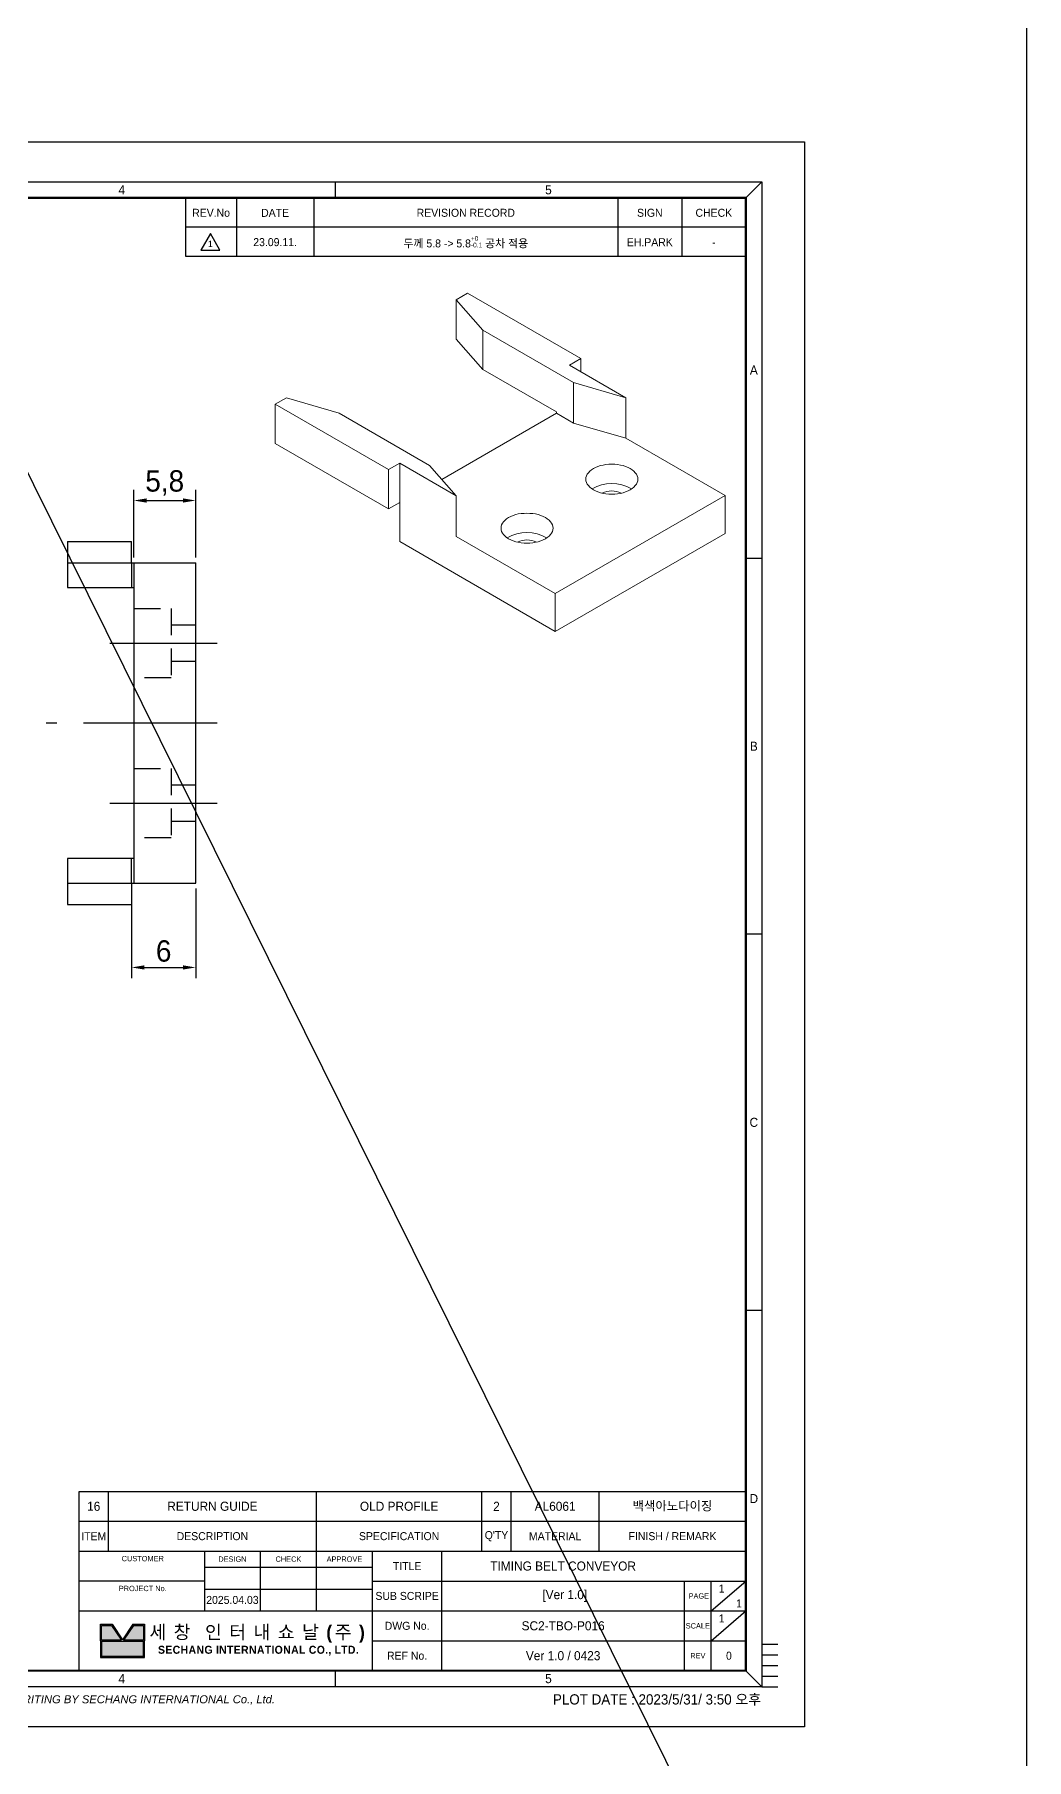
# Model space of a CAD drawing. Header units: inches. Extents: x 0 to 23821, y 0 to 11279.
# Drawn here: x 23351.8 to 23444.8, y 1916 to 2077.7 of the extents above; entities that cross this region are included whole.
import ezdxf
from ezdxf.enums import TextEntityAlignment as Align

# ---------------------------------------------------------------- set-up
doc = ezdxf.new("R2010")
doc.units = ezdxf.units.IN
doc.header["$LTSCALE"] = 10
doc.header["$MEASUREMENT"] = 0
for name, pattern in [('CENTER', [2, 1.25, -0.25, 0.25, -0.25]), ('HIDDEN', [0.375, 0.25, -0.125]), ('PHANTOM', [2.5, 1.25, -0.25, 0.25, -0.25, 0.25, -0.25])]:
    doc.linetypes.add(name, pattern=pattern)
doc.layers.get('Defpoints').update_dxf_attribs({"color": 8})
for name, color, linetype in [('11', 1, 'CENTER'), ('22', 2, 'HIDDEN'), ('66', 6, 'PHANTOM'), ('T', 3, 'Continuous'), ('V', 1, 'Continuous')]:
    doc.layers.add(name, color=color, linetype=linetype)
doc.styles.add('SCI', font='')
doc.styles.get('SCI').set_extended_font_data('Gulim')
doc.dimstyles.new('SCH', dxfattribs={"dimtxt": 2.5, "dimasz": 2, "dimexe": 1.25, "dimexo": 0.625, "dimtad": 1, "dimdec": 8, "dimtxsty": 'SCI', "dimcen": 2.5, "dimclrd": 4, "dimclre": 4, "dimclrt": 7, "dimadec": 8, "dimazin": 2, "dimtfac": 1, "dimtdec": 8, "dimtmove": 0, "dimatfit": 3, "dimfxl": 1, "dimarcsym": 0})

# ---------------------------------------------------------------- blocks, each defined once
blk = doc.blocks.new('A$C5b8731fd')
for p, q in [((0, 0), (-2.25, -3.9)), ((2.25, -3.9), (0, 0)), ((-2.25, -3.9), (2.25, -3.9))]:
    blk.add_line(p, q)
blk = doc.blocks.new('SECHANG TITLE')
h = blk.add_hatch(color=162)
h.dxf.hatch_style = 1
h.paths.add_polyline_path([(6.08, -25.11), (4.21, -25.11), (4.21, -27.9), (7.94, -27.9)])
h.paths.add_polyline_path([(12.06, -25.11), (10.19, -25.11), (8.33, -27.9), (12.06, -27.9)])
h.paths.add_polyline_path([(12.06, -28.1), (4.21, -28.1), (4.21, -30.89), (12.06, -30.89)])
at = {"color": 3}
for p, q in [((125, 0), (125, -33.6)), ((0, -5.6), (125, -5.6)), ((0, -33.6), (0, -5.6)), ((5.5, -11.2), (5.5, -5.6)), ((44.5, -22.4), (44.5, -5.6)), ((75.5, -11.2), (75.5, -5.6)), ((81, -11.2), (81, -5.6)), ((97.5, -11.2), (97.5, -5.6)), ((0, -11.2), (125, -11.2)), ((23.5, -11.2), (23.5, -22.4)), ((34, -22.4), (34, -11.2)), ((55, -33.6), (55, -11.2)), ((68, -33.6), (68, -11.2)), ((23.5, -14.2), (55, -14.2)), ((23.5, -16.8), (0, -16.8)), ((23.5, -18.3), (55, -18.3)), ((55, -16.8), (125, -16.8)), ((113.5, -33.6), (113.5, -16.8)), ((118.5, -22.4), (125, -16.8)), ((118.5, -33.6), (118.5, -16.8)), ((0, -22.4), (125, -22.4)), ((118.5, -28), (125, -22.4)), ((55, -28), (125, -28)), ((0, -33.6), (125, -33.6))]:
    blk.add_line(p, q, dxfattribs=at)
for p, q in [((4, -28), (4, -24.9)), ((4, -24.9), (6.19, -24.9)), ((4.21, -27.9), (4.21, -25.11)), ((4.21, -25.11), (6.08, -25.11)), ((6.08, -25.11), (7.94, -27.9)), ((6.19, -24.9), (8.13, -27.81)), ((10.08, -24.9), (8.13, -27.81)), ((10.19, -25.11), (8.33, -27.9)), ((10.08, -24.9), (12.27, -24.9)), ((10.19, -25.11), (12.06, -25.11)), ((12.06, -25.11), (12.06, -27.9)), ((12.27, -24.9), (12.27, -28)), ((4, -28), (4, -31.1)), ((7.94, -27.9), (4.21, -27.9)), ((12.06, -28.1), (4.21, -28.1)), ((4.21, -28.1), (4.21, -30.89)), ((12.06, -27.9), (8.33, -27.9)), ((12.06, -30.89), (12.06, -28.1)), ((12.27, -31.1), (12.27, -28)), ((4, -31.1), (12.27, -31.1)), ((4.21, -30.89), (12.06, -30.89))]:
    blk.add_line(p, q)
at = {"attachment_point": 5, "style": 'SCI'}
for s, insert, char_height, width in [('ITEM', (2.75, -8.4), 1.5, 5.5), ('DESCRIPTION', (25, -8.4), 1.5, 39), ('SPECIFICATION', (60, -8.4), 1.5, 31), ("Q'TY", (78.25, -8.4), 1.5, 5.5), ('MATERIAL', (89.25, -8.4), 1.5, 16.5), ('FINISH / REMARK', (111.25, -8.4), 1.5, 27.5), (' CUSTOMER', (11.75, -12.6), 1, 23.5), ('DESIGN', (28.75, -12.7), 1, 10.5), ('CHECK', (39.25, -12.7), 1, 10.5), ('APPROVE', (49.75, -12.7), 1, 10.5), ('TITLE', (61.5, -14), 1.5, 13), (' PROJECT No.', (11.75, -18.2), 1, 23.5), ('SUB SCRIPE', (61.5, -19.6), 1.5, 13), (' PAGE', (116, -19.6), 1, 5), ('{\\fGulim|b1|i0|c129|p50;\\T1.45;세창 인터내쇼날(주)}', (33.63, -26.75), 2.5, 38.7333), ('DWG No.', (61.5, -25.2), 1.5, 13), ('SCALE', (116, -25.2), 1, 5), ('{\\fGulim|b1|i0|c129|p50;\\T1.05;SECHANG INTERNATIONAL CO., LTD.}', (33.63, -29.85), 1.5, 38.7333), ('REF No.', (61.5, -30.8), 1.5, 13), ('REV', (116, -30.8), 1, 5)]:
    blk.add_mtext(s, dxfattribs=dict(at, insert=insert, char_height=char_height, width=width))
blk = doc.blocks.new('SECHANG REV')
at = {"color": 7}
blk.add_line((-52.5, 0), (-52.5, 5.5), dxfattribs=at)
at = {"color": 3}
for p, q in [((-43, 5.5), (-43, 0)), ((-28.5, 5.5), (-28.5, 0)), ((28.5, 5.5), (28.5, 0)), ((40.5, 5.5), (40.5, 0)), ((52.5, 5.5), (52.5, 0))]:
    blk.add_line(p, q, dxfattribs=at)
blk.add_line((52.5, 0), (-52.5, 0))
blk = doc.blocks.new('SECHANG A3')
at = {"color": 2}
for p, q in [((122, 289.5), (122, 286.5)), ((202, 289.5), (199, 286.5)), ((122, 10.5), (122, 7.5)), ((199, 10.5), (202, 7.5))]:
    blk.add_line(p, q, dxfattribs=at)
at = {"color": 3}
blk.add_line((94, 286.5), (199, 286.5), dxfattribs=at)
for p, q in [((199, 219), (202, 219)), ((202, 148.5), (199, 148.5)), ((202, 78), (199, 78)), ((202, 15.5), (205, 15.5))]:
    blk.add_line(p, q)
at = {"color": 1}
blk.add_lwpolyline([(-210, 297), (210, 297), (210, 0), (-210, 0)], close=True, dxfattribs=at)
at = {"color": 2}
blk.add_lwpolyline([(-198, 289.5), (202, 289.5), (202, 7.5), (-198, 7.5)], close=True, dxfattribs=at)
at = {"const_width": 0.4}
blk.add_lwpolyline([(-195, 286.5), (199, 286.5), (199, 10.5), (-195, 10.5)], close=True, dxfattribs=at)
at = {"layer": '11', "ltscale": 5}
blk.add_line((202, 11.5), (205, 11.5), dxfattribs=at)
at = {"layer": '22', "ltscale": 5}
blk.add_line((202, 13.5), (205, 13.5), dxfattribs=at)
at = {"layer": '66', "ltscale": 3}
blk.add_line((202, 9.5), (205, 9.5), dxfattribs=at)
at = {"layer": 'T'}
blk.add_line((202, 7.5), (205, 7.5), dxfattribs=at)
for name, p in [('SECHANG REV', (146.5, 281)), ('SECHANG TITLE', (74, 44.1))]:
    blk.add_blockref(name, p)
at = {"linetype": 'Continuous', "style": 'SCI'}
blk.add_text('PLOT DATE : 2023/5/31/ 3:50 오후', height=1.92, dxfattribs=at).set_placement((201.86, 4.16), align=Align.RIGHT)
at = {"color": 2, "style": 'SCI'}
for s, insert, char_height, width, attachment_point in [('4', (82, 288), 1.7, 80, 5), ('5', (162, 288), 1.7, 80, 5), ('A', (200.5, 254.25), 1.7, 3, 5), ('B', (200.5, 183.75), 1.7, 3, 5), ('C', (200.5, 113.25), 1.7, 3, 5), ('D', (200.5, 42.75), 1.7, 3, 5), ('TIMING BELT CONVEYOR', (164.75, 30.1), 1.7, 45.5, 5), ('2025.04.03', (102.75, 23.75), 1.5, 10.5, 5), ('\\pi1.42726;1', (195.75, 23.1), 1.5, 3.25, 4), ('4', (82, 9), 1.7, 80, 5), ('5', (162, 9), 1.7, 80, 5)]:
    blk.add_mtext(s, dxfattribs=dict(at, insert=insert, char_height=char_height, width=width, attachment_point=attachment_point))
at = {"char_height": 1.5, "attachment_point": 5, "style": 'SCI'}
for s, insert, width in [('REVISION RECORD', (146.5, 283.7), 57), ('SIGN', (181, 283.7), 12), ('CHECK', (193, 283.7), 12), ('REV.No', (98.75, 283.7), 9.5), ('DATE', (110.75, 283.7), 14.5)]:
    blk.add_mtext(s, dxfattribs=dict(at, insert=insert, width=width))
at = {"color": 3, "insert": (-198, 5), "char_height": 1.5, "width": 400.0238, "attachment_point": 4, "style": 'SCI'}
blk.add_mtext('{\\fArial|b0|i1|c0|p34;THIS DRAWING CONTAINS CONFIDENTIAL INFORMATION PROPRIETARY TO SECHANG INTERNATIONAL Co., Ltd.   IT MUST NOT BE REPRODUCED OR DISCLOSED TO OTHERS OR USED IN  ANY OTHER WAY IN WHOLE OR PART EXCEPT AN AUTHORIZED IN WRITING BY SECHANG INTERNATIONAL Co., Ltd.  }', dxfattribs=at)
blk = doc.blocks.new('A$C22515e4a')
at = {"color": 3}
for p, q in [((0, 0), (125, 0)), ((0, -5.6), (0, 0)), ((5.5, -5.6), (5.5, 0)), ((44.5, -5.6), (44.5, 0)), ((75.5, -5.6), (75.5, 0)), ((81, -5.6), (81, 0)), ((97.5, -5.6), (97.5, 0)), ((125, 0), (125, -5.6))]:
    blk.add_line(p, q, dxfattribs=at)
blk = doc.blocks.new('OLDA$Cfbdd1d95')
for p, q in [((-12.7, 6.2), (-17, 6.2)), ((-17, 6.2), (-17, 0.2)), ((-15, 6.2), (-15, -5.8)), ((17, 6.2), (12.7, 6.2)), ((15, 6.2), (15, -5.8)), ((17, 6.2), (17, 0.2)), ((-15, 0.2), (-17, 0.2)), ((15, 0.2), (17, 0.2)), ((-15, -5.8), (15, -5.8))]:
    blk.add_line(p, q)
at = {"ltscale": 5}
for p, q in [((-12.7, 0), (-12.7, 6.2)), ((12.7, 6.2), (12.7, 0)), ((15, 0), (-15, 0))]:
    blk.add_line(p, q, dxfattribs=at)
at = {"layer": '11'}
for p, q in [((0, -7.8), (0, 8.2)), ((-7.5, 2.25), (-7.5, -7.8)), ((-7.5, 2.25), (-7.5, -7.8)), ((7.5, 2.25), (7.5, -7.8)), ((7.5, 2.25), (7.5, -7.8))]:
    blk.add_line(p, q, dxfattribs=at)
at = {"layer": '22'}
for p, q in [((-15, 0.2), (-12.7, 0.2)), ((15, 0.2), (12.7, 0.2)), ((-10.75, -3.5), (-10.75, 0)), ((-10.75, -3.5), (-10.75, 0)), ((-4.25, 0), (-4.25, -3.5)), ((-4.25, 0), (-4.25, -3.5)), ((4.25, -3.5), (4.25, 0)), ((4.25, -3.5), (4.25, 0)), ((10.75, 0), (10.75, -3.5)), ((10.75, 0), (10.75, -3.5)), ((-4.25, -3.5), (-10.75, -3.5)), ((-4.25, -3.5), (-10.75, -3.5)), ((-9.2, -3.5), (-9.2, -5.8)), ((-9.2, -3.5), (-9.2, -5.8)), ((-5.8, -3.5), (-5.8, -5.8)), ((-5.8, -3.5), (-5.8, -5.8)), ((10.75, -3.5), (4.25, -3.5)), ((10.75, -3.5), (4.25, -3.5)), ((5.8, -3.5), (5.8, -5.8)), ((5.8, -3.5), (5.8, -5.8)), ((9.2, -3.5), (9.2, -5.8)), ((9.2, -3.5), (9.2, -5.8))]:
    blk.add_line(p, q, dxfattribs=at)
blk = doc.blocks.new('*D841')
at = {"color": 4, "lineweight": -2, "transparency": 16777216}
for p, q in [((23361.13, 2028.66), (23361.13, 2035.01)), ((23366.93, 2028.66), (23366.93, 2035.01)), ((23362.33, 2034.01), (23365.73, 2034.01))]:
    blk.add_line(p, q, dxfattribs=at)
at = {"color": 4, "transparency": 16777216}
for points in [[(23362.33, 2034.21), (23362.33, 2033.81), (23361.13, 2034.01)], [(23365.73, 2034.21), (23365.73, 2033.81), (23366.93, 2034.01)]]:
    blk.add_solid(points, dxfattribs=at)
at = {"layer": 'Defpoints', "color": 0, "transparency": 16777216}
for p in [(23366.93, 2034.01), (23361.13, 2028.16), (23366.93, 2028.16)]:
    blk.add_point(p, dxfattribs=at)
at = {"color": 7, "transparency": 16777216, "insert": (23364.03, 2035.66), "char_height": 2, "attachment_point": 5, "style": 'SCI'}
blk.add_mtext('5,8', dxfattribs=at)
blk = doc.blocks.new('*D842')
at = {"color": 4, "lineweight": -2, "transparency": 16777216}
for p, q in [((23360.93, 1997.66), (23360.93, 1989.26)), ((23366.93, 1997.66), (23366.93, 1989.26)), ((23362.13, 1990.26), (23365.73, 1990.26))]:
    blk.add_line(p, q, dxfattribs=at)
at = {"color": 4, "transparency": 16777216}
for points in [[(23362.13, 1990.46), (23362.13, 1990.06), (23360.93, 1990.26)], [(23365.73, 1990.46), (23365.73, 1990.06), (23366.93, 1990.26)]]:
    blk.add_solid(points, dxfattribs=at)
at = {"layer": 'Defpoints', "color": 0, "transparency": 16777216}
for p in [(23360.93, 1998.16), (23366.93, 1998.16), (23366.93, 1990.26)]:
    blk.add_point(p, dxfattribs=at)
at = {"color": 7, "transparency": 16777216, "insert": (23363.93, 1991.79), "char_height": 2, "attachment_point": 5, "style": 'SCI'}
blk.add_mtext('6', dxfattribs=at)
blk = doc.blocks.new('OLDA$C0bca3a6f')
at = {"color": 7, "linetype": 'Continuous', "lineweight": 15}
for p, q in [((-26.8, 91.5), (-19.7, 95.6)), ((-10.2, 72.5), (-26.8, 91.5)), ((-26.8, 67), (-26.8, 91.5)), ((51, 54.8), (-19.7, 95.6)), ((-10.2, 48), (-26.8, 67)), ((-10.2, 72.5), (46.4, 39.9)), ((-10.2, 72.5), (-10.2, 48)), ((51, 54.8), (43.9, 50.7)), ((51, 46.6), (51, 54.8)), ((35.8, 21.5), (-10.2, 48)), ((43.9, 50.7), (79.3, 30.3)), ((46.4, 14.5), (46.4, 39.9)), ((79.3, 30.3), (46.4, 39.9)), ((-139.9, 26.2), (-132.8, 30.3)), ((-69.2, -14.6), (-139.9, 26.2)), ((-139.9, 26.2), (-139.9, 1.7)), ((-132.8, 30.3), (-100, 20.7)), ((79.3, 5), (79.3, 30.3)), ((-43.4, -12), (-100, 20.7)), ((-35.8, -20.7), (35.8, 20.7)), ((35.8, 20.7), (35.8, 21.5)), ((35.8, 20.7), (46.4, 14.5)), ((79.3, 5), (46.4, 14.5)), ((-139.9, 1.7), (-69.2, -39.1)), ((141.2, -30.8), (79.3, 5)), ((-62.1, -10.6), (-69.2, -14.6)), ((-62.1, -35.1), (-62.1, -10.6)), ((-26.8, -31), (-62.1, -10.6)), ((-69.2, -39.1), (-69.2, -14.6)), ((-43.4, -12), (-26.8, -31)), ((-26.8, -31), (-26.8, -56.3)), ((35.1, -92), (141.2, -30.8)), ((141.2, -54.4), (141.2, -30.8)), ((-69.2, -39.1), (-62.1, -35.1)), ((-62.1, -59.5), (-62.1, -35.1)), ((35.1, -115.7), (-62.1, -59.5)), ((-26.8, -56.3), (35.1, -92)), ((35.1, -115.7), (141.2, -54.4)), ((35.1, -92), (35.1, -115.7))]:
    blk.add_line(p, q, dxfattribs=at)
at = {"color": 7, "linetype": 'Continuous', "lineweight": 15, "flags": 128}
for points in [[(59, -27.2), (60.3, -27.9), (61.8, -28.5), (63.4, -29), (65.1, -29.4), (66.8, -29.7), (68.6, -29.9), (70.4, -29.9), (72.3, -29.9), (74.1, -29.7), (75.8, -29.4), (77.5, -29), (79.1, -28.5), (80.6, -27.9), (81.9, -27.2), (83.2, -26.4), (84.2, -25.6), (85.1, -24.6), (85.8, -23.7), (86.3, -22.6), (86.6, -21.6), (86.7, -20.6), (86.6, -19.5), (86.3, -18.5), (85.8, -17.5), (85.1, -16.5), (84.2, -15.6), (83.2, -14.7), (81.9, -13.9), (80.6, -13.2), (79.1, -12.6), (77.5, -12.1), (75.8, -11.7), (74.1, -11.4), (72.3, -11.2), (70.4, -11.2), (68.6, -11.2), (66.8, -11.4), (65.1, -11.7), (63.4, -12.1), (61.8, -12.6), (60.3, -13.2), (59, -13.9), (57.7, -14.7), (56.7, -15.6), (55.8, -16.5), (55.1, -17.5), (54.6, -18.5), (54.3, -19.5), (54.2, -20.6), (54.3, -21.6), (54.6, -22.6), (55.1, -23.7), (55.8, -24.6), (56.7, -25.6), (57.7, -26.4), (59, -27.2)], [(5.9, -57.8), (7.3, -58.5), (8.8, -59.1), (10.4, -59.6), (12, -60), (13.8, -60.3), (15.6, -60.5), (17.4, -60.6), (19.2, -60.5), (21, -60.3), (22.8, -60), (24.5, -59.6), (26.1, -59.1), (27.5, -58.5), (28.9, -57.8), (30.1, -57), (31.2, -56.2), (32.1, -55.2), (32.8, -54.3), (33.3, -53.3), (33.6, -52.2), (33.7, -51.2), (33.6, -50.1), (33.3, -49.1), (32.8, -48.1), (32.1, -47.1), (31.2, -46.2), (30.1, -45.3), (28.9, -44.5), (27.5, -43.8), (26.1, -43.2), (24.5, -42.7), (22.8, -42.3), (21, -42), (19.2, -41.9), (17.4, -41.8), (15.6, -41.9), (13.8, -42), (12, -42.3), (10.4, -42.7), (8.8, -43.2), (7.3, -43.8), (5.9, -44.5), (4.7, -45.3), (3.7, -46.2), (2.8, -47.1), (2.1, -48.1), (1.6, -49.1), (1.3, -50.1), (1.2, -51.2), (1.3, -52.2), (1.6, -53.3), (2.1, -54.3), (2.8, -55.2), (3.7, -56.2), (4.7, -57), (5.9, -57.8)]]:
    blk.add_lwpolyline(points, dxfattribs=at)
at = {"color": 7, "linetype": 'Continuous', "lineweight": 15}
for centre, radius, start, end in [((70.4, -47.7), 24.4, 59.6397, 120.3603), ((70.4, -40.9), 13, 62.8806, 117.1194), ((17.4, -78.3), 24.4, 59.6397, 120.3603), ((17.4, -71.5), 13, 62.8806, 117.1194)]:
    blk.add_arc(centre, radius, start, end, dxfattribs=at)

msp = doc.modelspace()

# ---------------------------------------------------------------- linework, layer by layer
at = {"layer": 'V'}
msp.add_line((23172.59148302, 2396.86143695), (23444.81035429, 1847.70465967), dxfattribs=at)
msp.add_lwpolyline([(23172.59148302, 2396.86143695), (23444.81035429, 2396.86143695), (23444.81035429, 1847.70465967), (23172.59148302, 1847.70465967)], close=True, dxfattribs=at)

# ---------------------------------------------------------------- block references
for name, p, xscale, yscale, zscale in [('SECHANG A3', (23319, 1919.11632666), 0.5, 0.5, 0.5), ('SECHANG REV', (23392.25, 2056.86632666), 0.5, 0.5, 0.5), ('A$C5b8731fd', (23368.30451915, 2059.03272671), 0.3999999999999999, 0.3999999999999999, 0.3999999999999999), ('OLDA$C0bca3a6f', (23395.3712889, 2039.09348448), 0.15, 0.15, 0.15), ('A$C22515e4a', (23356, 1941.16632666), 0.5, 0.5, 0.5)]:
    msp.add_blockref(name, p, dxfattribs=dict(xscale=xscale, yscale=yscale, zscale=zscale))
at = {"rotation": 90}
msp.add_blockref('OLDA$Cfbdd1d95', (23361.12977801, 2013.15735403), dxfattribs=at)

# ---------------------------------------------------------------- texts
at = {"attachment_point": 5, "style": 'SCI'}
for s, insert, char_height, width in [('{\\fGulim|b0|i0|c129|p50;1}', (23368.30451915, 2058.05761202), 0.6, 1.8015447416), ('23.09.11.', (23374.375, 2058.21632666), 0.75, 7.25), ('두께 5.8 -> 5.8{\\H0.59x;\\C7;\\S+0^ -0.1;} 공차 적용', (23392.25, 2058.21632666), 0.75, 28.5), ('EH.PARK', (23409.5, 2058.21632666), 0.75, 6), ('-', (23415.5, 2058.21632666), 0.75, 6)]:
    msp.add_mtext(s, dxfattribs=dict(at, insert=insert, char_height=char_height, width=width))
at = {"color": 2, "style": 'SCI'}
for s, insert, char_height, width, attachment_point in [('16', (23357.375, 1939.76632666), 0.85, 2.75, 5), ('RETURN GUIDE', (23368.5, 1939.76632666), 0.85, 20.0838800859, 5), ('OLD PROFILE', (23386, 1939.76632666), 0.85, 15.5, 5), ('2', (23395.125, 1939.76632666), 0.85, 2.75, 5), ('AL6061', (23400.625, 1939.76632666), 0.85, 8.25, 5), ('백색아노다이징', (23411.625, 1939.76632666), 0.85, 13.75, 5), (' [Ver 1.0]', (23401.375, 1931.36632666), 0.85, 22.75, 5), ('\\pi0.71363;1', (23415.25, 1932.06632666), 0.75, 1.625, 4), ('SC2-TBO-P016', (23401.375, 1928.56632666), 0.85, 22.75, 5), ('\\pi0.71363;1', (23415.25, 1929.26632666), 0.75, 1.625, 4), ('Ver 1.0 / 0423', (23401.375, 1925.76632666), 0.85, 22.75, 5), ('\\pi1.39431;0', (23415.25, 1925.76632666), 0.75, 3.25, 4)]:
    msp.add_mtext(s, dxfattribs=dict(at, insert=insert, char_height=char_height, width=width, attachment_point=attachment_point))

# ---------------------------------------------------------------- dimensions: what is measured, and where the dimension line sits
for base, p1, p2, picture, middle in [((23366.929778014, 2034.0106753286), (23361.129778014, 2028.1573540264), (23366.929778014, 2028.1573540264), '*D841', (23364.029778014, 2035.659809816)), ((23366.929778014, 1990.263070002), (23360.929778014, 1998.1573540264), (23366.929778014, 1998.1573540264), '*D842', (23363.929778014, 1991.7883696025))]:
    dim = msp.add_linear_dim(base=base, p1=p1, p2=p2, dimstyle='SCH', override={"dimscale": 0.8, "dimasz": 1.5})
    dim.commit()
    dim.dimension.update_dxf_attribs({"geometry": picture, "text_midpoint": middle})

doc.saveas('drawing.dxf')
